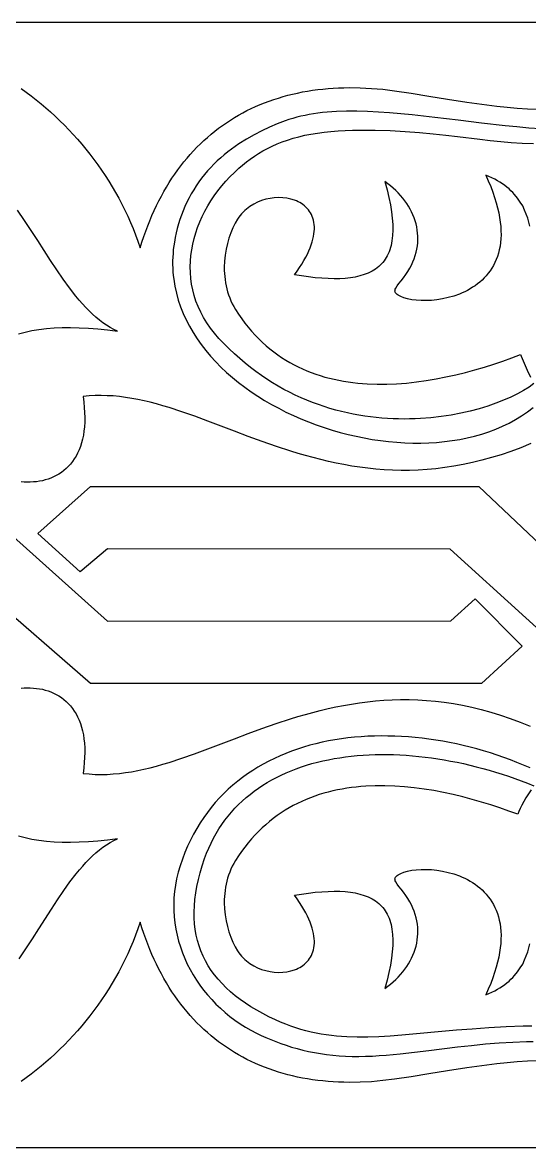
# Model space of a CAD drawing. Extents: x 1205 to 1306, y 664 to 686.
# Drawn here: x 1264.17 to 1274.08, y 663.79 to 685.79 of the extents above; entities that cross this region are included whole.
import ezdxf

# ---------------------------------------------------------------- set-up
doc = ezdxf.new("R2010")
doc.units = 0
doc.layers.add('LAYER_1', color=18, linetype='CONTINUOUS')

msp = doc.modelspace()

# ---------------------------------------------------------------- linework, layer by layer
at = {"layer": 'LAYER_1'}
for points in [[(1290.971, 684.96), (1290.749, 685.04), (1290.32, 685.201), (1290.106, 685.279), (1289.89, 685.353), (1289.669, 685.423), (1289.556, 685.455), (1289.44, 685.486), (1289.322, 685.514), (1289.201, 685.541), (1288.952, 685.59), (1288.695, 685.632), (1288.431, 685.67), (1288.162, 685.704), (1287.889, 685.734), (1287.336, 685.791), (1255.77, 685.791)], [(1264.14, 684.501), (1264.239, 684.429), (1264.337, 684.356), (1264.434, 684.28), (1264.529, 684.203), (1264.623, 684.123), (1264.716, 684.041), (1264.808, 683.957), (1264.898, 683.871), (1264.986, 683.783), (1265.074, 683.693), (1265.159, 683.601), (1265.243, 683.507), (1265.325, 683.412), (1265.406, 683.314), (1265.485, 683.215), (1265.562, 683.113), (1265.637, 683.01), (1265.711, 682.905), (1265.782, 682.798), (1265.851, 682.69), (1265.919, 682.58), (1265.984, 682.468), (1266.047, 682.354), (1266.108, 682.239), (1266.166, 682.122), (1266.223, 682.003), (1266.277, 681.883), (1266.328, 681.761), (1266.377, 681.638), (1266.424, 681.513), (1266.468, 681.387), (1266.502, 681.496), (1266.538, 681.604), (1266.575, 681.71), (1266.614, 681.813), (1266.654, 681.915), (1266.697, 682.015), (1266.74, 682.113), (1266.785, 682.209), (1266.832, 682.303), (1266.881, 682.396), (1266.93, 682.486), (1266.982, 682.574), (1267.035, 682.661), (1267.089, 682.745), (1267.145, 682.827), (1267.202, 682.908), (1267.261, 682.987), (1267.321, 683.063), (1267.383, 683.138), (1267.446, 683.211), (1267.511, 683.281), (1267.577, 683.35), (1267.644, 683.417), (1267.713, 683.482), (1267.783, 683.545), (1267.854, 683.606), (1267.927, 683.665), (1268.001, 683.722), (1268.076, 683.777), (1268.153, 683.831), (1268.231, 683.882), (1268.31, 683.931), (1268.39, 683.978), (1268.472, 684.023), (1268.555, 684.067), (1268.639, 684.108), (1268.724, 684.147), (1268.811, 684.185), (1268.898, 684.22), (1268.987, 684.254), (1269.077, 684.285), (1269.168, 684.314), (1269.261, 684.342), (1269.354, 684.367), (1269.448, 684.391), (1269.544, 684.412), (1269.641, 684.432), (1269.738, 684.449), (1269.837, 684.465), (1269.937, 684.478), (1270.038, 684.49), (1270.14, 684.499), (1270.243, 684.507), (1270.346, 684.512), (1270.451, 684.516), (1270.557, 684.517), (1270.771, 684.514), (1270.989, 684.503), (1271.211, 684.484), (1271.436, 684.457), (1271.762, 684.408), (1272.109, 684.352), (1272.474, 684.291), (1272.852, 684.232), (1273.046, 684.204), (1273.242, 684.178), (1273.44, 684.155), (1273.639, 684.134), (1273.84, 684.117), (1274.041, 684.105), (1274.242, 684.096)], [(1274.295, 683.709), (1274.065, 683.726), (1273.834, 683.748), (1273.601, 683.772), (1273.14, 683.824), (1272.683, 683.88), (1272.23, 683.934), (1271.782, 683.984), (1271.56, 684.005), (1271.34, 684.024), (1271.124, 684.039), (1270.911, 684.05), (1270.703, 684.056), (1270.502, 684.056), (1270.307, 684.051), (1270.121, 684.038), (1270.031, 684.03), (1269.943, 684.019), (1269.858, 684.006), (1269.774, 683.992), (1269.691, 683.975), (1269.611, 683.957), (1269.531, 683.937), (1269.453, 683.916), (1269.375, 683.892), (1269.299, 683.866), (1269.147, 683.81), (1268.997, 683.746), (1268.848, 683.675), (1268.697, 683.596), (1268.547, 683.509), (1268.398, 683.415), (1268.325, 683.365), (1268.253, 683.313), (1268.181, 683.259), (1268.111, 683.203), (1268.043, 683.144), (1267.975, 683.084), (1267.91, 683.021), (1267.847, 682.956), (1267.785, 682.889), (1267.726, 682.82), (1267.669, 682.748), (1267.615, 682.674), (1267.563, 682.599), (1267.514, 682.521), (1267.467, 682.442), (1267.423, 682.361), (1267.382, 682.279), (1267.343, 682.195), (1267.307, 682.11), (1267.274, 682.025), (1267.243, 681.938), (1267.216, 681.851), (1267.191, 681.763), (1267.169, 681.675), (1267.151, 681.586), (1267.135, 681.497), (1267.124, 681.423), (1267.115, 681.349), (1267.109, 681.275), (1267.105, 681.202), (1267.102, 681.129), (1267.102, 681.057), (1267.104, 680.985), (1267.108, 680.914), (1267.115, 680.843), (1267.123, 680.773), (1267.145, 680.634), (1267.174, 680.498), (1267.212, 680.364), (1267.256, 680.231), (1267.307, 680.102), (1267.365, 679.974), (1267.43, 679.85), (1267.501, 679.727), (1267.578, 679.608), (1267.661, 679.491), (1267.749, 679.377), (1267.844, 679.265), (1267.943, 679.157), (1268.047, 679.051), (1268.156, 678.949), (1268.27, 678.85), (1268.388, 678.753), (1268.51, 678.66), (1268.636, 678.571), (1268.766, 678.485), (1268.899, 678.402), (1269.035, 678.322), (1269.175, 678.246), (1269.317, 678.174), (1269.462, 678.106), (1269.609, 678.041), (1269.759, 677.98), (1269.91, 677.923), (1270.063, 677.87), (1270.218, 677.821), (1270.374, 677.776), (1270.53, 677.735), (1270.688, 677.699), (1270.847, 677.666), (1271.005, 677.638), (1271.164, 677.615), (1271.323, 677.596), (1271.482, 677.582), (1271.64, 677.572), (1271.797, 677.567), (1271.953, 677.566), (1272.109, 677.571), (1272.263, 677.58), (1272.415, 677.595), (1272.566, 677.614), (1272.714, 677.639), (1272.861, 677.668), (1273.004, 677.703), (1273.146, 677.743), (1273.284, 677.789), (1273.419, 677.84), (1273.551, 677.896), (1273.679, 677.958), (1273.803, 678.026), (1273.924, 678.099), (1274.04, 678.178), (1274.152, 678.263)], [(1274.166, 678.73), (1274.07, 678.662), (1273.962, 678.595), (1273.843, 678.529), (1273.713, 678.465), (1273.573, 678.404), (1273.423, 678.345), (1273.264, 678.29), (1273.097, 678.239), (1272.921, 678.192), (1272.739, 678.151), (1272.549, 678.115), (1272.353, 678.085), (1272.152, 678.062), (1271.945, 678.046), (1271.84, 678.041), (1271.734, 678.038), (1271.627, 678.037), (1271.519, 678.039), (1271.41, 678.042), (1271.3, 678.048), (1271.19, 678.056), (1271.079, 678.066), (1270.968, 678.079), (1270.856, 678.095), (1270.743, 678.113), (1270.631, 678.134), (1270.518, 678.157), (1270.404, 678.184), (1270.291, 678.213), (1270.178, 678.245), (1270.064, 678.28), (1269.951, 678.319), (1269.838, 678.36), (1269.725, 678.405), (1269.612, 678.453), (1269.5, 678.504), (1269.388, 678.559), (1269.276, 678.617), (1269.166, 678.679), (1269.056, 678.744), (1268.946, 678.814), (1268.838, 678.886), (1268.73, 678.963), (1268.623, 679.044), (1268.517, 679.128), (1268.413, 679.217), (1268.309, 679.31), (1268.207, 679.407), (1268.106, 679.508), (1268.006, 679.613), (1267.919, 679.713), (1267.841, 679.814), (1267.77, 679.917), (1267.706, 680.022), (1267.65, 680.128), (1267.6, 680.236), (1267.558, 680.344), (1267.523, 680.454), (1267.495, 680.564), (1267.473, 680.675), (1267.458, 680.787), (1267.449, 680.899), (1267.446, 681.011), (1267.449, 681.123), (1267.459, 681.235), (1267.474, 681.346), (1267.495, 681.457), (1267.521, 681.567), (1267.553, 681.676), (1267.59, 681.785), (1267.632, 681.892), (1267.68, 681.998), (1267.732, 682.102), (1267.789, 682.204), (1267.85, 682.305), (1267.916, 682.403), (1267.986, 682.5), (1268.061, 682.594), (1268.139, 682.685), (1268.221, 682.774), (1268.308, 682.86), (1268.397, 682.942), (1268.469, 683.004), (1268.543, 683.063), (1268.619, 683.12), (1268.699, 683.175), (1268.781, 683.228), (1268.867, 683.279), (1268.956, 683.327), (1269.048, 683.372), (1269.145, 683.415), (1269.244, 683.455), (1269.348, 683.492), (1269.456, 683.526), (1269.568, 683.557), (1269.685, 683.585), (1269.806, 683.609), (1269.931, 683.63), (1270.062, 683.647), (1270.197, 683.661), (1270.335, 683.672), (1270.477, 683.68), (1270.621, 683.686), (1270.766, 683.688), (1270.913, 683.688), (1271.061, 683.687), (1271.356, 683.677), (1271.646, 683.661), (1271.926, 683.64), (1272.192, 683.615), (1272.44, 683.589), (1272.673, 683.562), (1273.105, 683.508), (1273.311, 683.483), (1273.516, 683.462), (1273.723, 683.443), (1273.936, 683.43), (1274.157, 683.422)], [(1274.082, 681.806), (1274.065, 681.885), (1274.043, 681.965), (1274.016, 682.045), (1273.984, 682.124), (1273.945, 682.203), (1273.899, 682.28), (1273.846, 682.356), (1273.785, 682.43), (1273.751, 682.466), (1273.716, 682.501), (1273.678, 682.536), (1273.637, 682.57), (1273.594, 682.603), (1273.549, 682.635), (1273.501, 682.666), (1273.451, 682.697), (1273.398, 682.726), (1273.342, 682.754), (1273.283, 682.782), (1273.222, 682.808), (1273.273, 682.693), (1273.32, 682.581), (1273.361, 682.472), (1273.397, 682.367), (1273.428, 682.265), (1273.455, 682.166), (1273.477, 682.071), (1273.494, 681.978), (1273.507, 681.889), (1273.516, 681.802), (1273.521, 681.719), (1273.522, 681.638), (1273.519, 681.561), (1273.512, 681.486), (1273.502, 681.414), (1273.488, 681.345), (1273.471, 681.278), (1273.451, 681.214), (1273.428, 681.153), (1273.402, 681.095), (1273.373, 681.039), (1273.342, 680.985), (1273.308, 680.934), (1273.272, 680.886), (1273.234, 680.84), (1273.194, 680.796), (1273.152, 680.755), (1273.108, 680.716), (1273.062, 680.679), (1273.015, 680.644), (1272.966, 680.612), (1272.916, 680.582), (1272.865, 680.553), (1272.813, 680.527), (1272.76, 680.503), (1272.707, 680.481), (1272.598, 680.442), (1272.489, 680.41), (1272.379, 680.386), (1272.27, 680.368), (1272.163, 680.357), (1272.059, 680.352), (1271.959, 680.352), (1271.865, 680.358), (1271.777, 680.369), (1271.696, 680.385), (1271.624, 680.406), (1271.561, 680.43), (1271.534, 680.443), (1271.51, 680.458), (1271.488, 680.473), (1271.469, 680.49), (1271.457, 680.505), (1271.45, 680.521), (1271.448, 680.538), (1271.449, 680.556), (1271.455, 680.576), (1271.464, 680.596), (1271.491, 680.641), (1271.527, 680.689), (1271.569, 680.742), (1271.614, 680.799), (1271.66, 680.86), (1271.701, 680.922), (1271.738, 680.984), (1271.771, 681.046), (1271.8, 681.109), (1271.825, 681.172), (1271.846, 681.234), (1271.863, 681.297), (1271.877, 681.36), (1271.887, 681.423), (1271.893, 681.485), (1271.896, 681.548), (1271.896, 681.61), (1271.892, 681.672), (1271.884, 681.733), (1271.874, 681.793), (1271.86, 681.854), (1271.843, 681.913), (1271.823, 681.972), (1271.8, 682.03), (1271.774, 682.087), (1271.745, 682.143), (1271.713, 682.198), (1271.678, 682.252), (1271.64, 682.305), (1271.6, 682.357), (1271.558, 682.408), (1271.512, 682.457), (1271.464, 682.505), (1271.414, 682.551), (1271.361, 682.596), (1271.307, 682.639), (1271.249, 682.68), (1271.293, 682.521), (1271.329, 682.369), (1271.359, 682.226), (1271.381, 682.09), (1271.396, 681.962), (1271.405, 681.842), (1271.406, 681.729), (1271.401, 681.623), (1271.39, 681.524), (1271.372, 681.432), (1271.36, 681.388), (1271.347, 681.347), (1271.332, 681.307), (1271.316, 681.268), (1271.298, 681.231), (1271.279, 681.196), (1271.258, 681.162), (1271.235, 681.13), (1271.211, 681.1), (1271.185, 681.07), (1271.158, 681.043), (1271.13, 681.017), (1271.1, 680.992), (1271.068, 680.969), (1271, 680.927), (1270.927, 680.891), (1270.848, 680.86), (1270.763, 680.834), (1270.673, 680.813), (1270.577, 680.798), (1270.476, 680.787), (1270.369, 680.781), (1270.257, 680.779), (1270.14, 680.782), (1270.018, 680.789), (1269.891, 680.8), (1269.759, 680.815), (1269.623, 680.834), (1269.481, 680.857), (1269.534, 680.929), (1269.582, 681), (1269.627, 681.068), (1269.667, 681.135), (1269.703, 681.2), (1269.736, 681.263), (1269.765, 681.325), (1269.79, 681.385), (1269.812, 681.443), (1269.83, 681.499), (1269.845, 681.553), (1269.857, 681.605), (1269.865, 681.656), (1269.87, 681.705), (1269.873, 681.752), (1269.872, 681.798), (1269.869, 681.842), (1269.863, 681.883), (1269.855, 681.924), (1269.844, 681.962), (1269.831, 681.999), (1269.815, 682.034), (1269.797, 682.067), (1269.778, 682.098), (1269.756, 682.128), (1269.732, 682.156), (1269.706, 682.182), (1269.679, 682.206), (1269.65, 682.229), (1269.62, 682.25), (1269.588, 682.269), (1269.555, 682.286), (1269.52, 682.302), (1269.485, 682.316), (1269.411, 682.339), (1269.333, 682.355), (1269.253, 682.364), (1269.172, 682.366), (1269.089, 682.362), (1269.006, 682.351), (1268.923, 682.333), (1268.842, 682.308), (1268.762, 682.276), (1268.686, 682.238), (1268.613, 682.193), (1268.578, 682.168), (1268.544, 682.141), (1268.511, 682.113), (1268.48, 682.083), (1268.451, 682.051), (1268.423, 682.018), (1268.396, 681.983), (1268.372, 681.947), (1268.323, 681.864), (1268.279, 681.774), (1268.238, 681.677), (1268.202, 681.575), (1268.171, 681.467), (1268.146, 681.356), (1268.127, 681.241), (1268.116, 681.123), (1268.111, 681.004), (1268.112, 680.944), (1268.114, 680.883), (1268.119, 680.823), (1268.126, 680.763), (1268.135, 680.702), (1268.147, 680.642), (1268.161, 680.582), (1268.177, 680.523), (1268.196, 680.464), (1268.218, 680.406), (1268.242, 680.348), (1268.268, 680.292), (1268.298, 680.236), (1268.331, 680.181), (1268.39, 680.088), (1268.452, 679.999), (1268.515, 679.914), (1268.58, 679.832), (1268.646, 679.753), (1268.714, 679.678), (1268.784, 679.606), (1268.855, 679.537), (1268.928, 679.471), (1269.002, 679.409), (1269.078, 679.35), (1269.155, 679.293), (1269.233, 679.24), (1269.312, 679.189), (1269.393, 679.142), (1269.475, 679.097), (1269.558, 679.055), (1269.642, 679.016), (1269.727, 678.979), (1269.813, 678.945), (1269.9, 678.914), (1269.988, 678.885), (1270.077, 678.858), (1270.166, 678.834), (1270.257, 678.813), (1270.348, 678.794), (1270.44, 678.777), (1270.532, 678.762), (1270.625, 678.749), (1270.719, 678.739), (1270.813, 678.731), (1270.907, 678.724), (1271.097, 678.718), (1271.289, 678.718), (1271.481, 678.726), (1271.674, 678.741), (1271.867, 678.762), (1272.06, 678.789), (1272.253, 678.821), (1272.445, 678.859), (1272.635, 678.901), (1272.824, 678.948), (1273.011, 678.999), (1273.196, 679.053), (1273.378, 679.11), (1273.557, 679.17), (1273.733, 679.233), (1273.905, 679.297), (1273.918, 679.263), (1273.972, 679.127), (1274.031, 678.991), (1274.096, 678.858)], [(1264.091, 679.704), (1264.217, 679.737), (1264.349, 679.765), (1264.488, 679.788), (1264.633, 679.805), (1264.784, 679.817), (1264.942, 679.824), (1265.106, 679.826), (1265.277, 679.822), (1265.454, 679.813), (1265.638, 679.799), (1265.828, 679.78), (1266.024, 679.755), (1265.951, 679.789), (1265.878, 679.828), (1265.807, 679.871), (1265.738, 679.919), (1265.669, 679.971), (1265.601, 680.027), (1265.535, 680.088), (1265.469, 680.151), (1265.404, 680.219), (1265.339, 680.289), (1265.275, 680.363), (1265.212, 680.44), (1265.087, 680.601), (1264.962, 680.773), (1264.839, 680.952), (1264.715, 681.139), (1264.463, 681.526), (1264.203, 681.922), (1264.069, 682.12)], [(1274.105, 677.556), (1273.909, 677.476), (1273.715, 677.404), (1273.524, 677.339), (1273.335, 677.281), (1273.148, 677.229), (1272.964, 677.184), (1272.782, 677.145), (1272.602, 677.113), (1272.424, 677.086), (1272.249, 677.065), (1272.076, 677.049), (1271.904, 677.039), (1271.735, 677.033), (1271.568, 677.033), (1271.402, 677.037), (1271.239, 677.045), (1271.077, 677.058), (1270.918, 677.074), (1270.76, 677.094), (1270.604, 677.118), (1270.449, 677.145), (1270.297, 677.175), (1270.146, 677.208), (1269.996, 677.243), (1269.848, 677.281), (1269.702, 677.321), (1269.557, 677.363), (1269.413, 677.407), (1269.131, 677.5), (1268.853, 677.597), (1268.581, 677.697), (1268.313, 677.798), (1267.79, 677.996), (1267.534, 678.091), (1267.282, 678.179), (1267.033, 678.26), (1266.909, 678.297), (1266.786, 678.332), (1266.664, 678.364), (1266.542, 678.393), (1266.421, 678.419), (1266.301, 678.441), (1266.18, 678.46), (1266.061, 678.475), (1265.941, 678.487), (1265.822, 678.493), (1265.703, 678.496), (1265.585, 678.494), (1265.467, 678.487), (1265.349, 678.475), (1265.364, 678.367), (1265.375, 678.263), (1265.381, 678.163), (1265.384, 678.067), (1265.382, 677.974), (1265.377, 677.886), (1265.368, 677.801), (1265.356, 677.721), (1265.34, 677.643), (1265.32, 677.57), (1265.298, 677.5), (1265.272, 677.434), (1265.244, 677.372), (1265.213, 677.312), (1265.179, 677.257), (1265.142, 677.205), (1265.103, 677.156), (1265.062, 677.11), (1265.019, 677.068), (1264.973, 677.029), (1264.926, 676.994), (1264.877, 676.961), (1264.827, 676.932), (1264.775, 676.906), (1264.721, 676.883), (1264.666, 676.862), (1264.61, 676.845), (1264.554, 676.831), (1264.496, 676.82), (1264.438, 676.811), (1264.379, 676.806), (1264.319, 676.803), (1264.259, 676.803), (1264.199, 676.805), (1264.139, 676.81)], [(1264.139, 672.771), (1264.199, 672.777), (1264.259, 672.779), (1264.319, 672.779), (1264.379, 672.776), (1264.438, 672.77), (1264.496, 672.762), (1264.554, 672.751), (1264.61, 672.736), (1264.666, 672.719), (1264.721, 672.699), (1264.775, 672.676), (1264.827, 672.65), (1264.877, 672.621), (1264.926, 672.588), (1264.973, 672.552), (1265.019, 672.514), (1265.062, 672.471), (1265.103, 672.426), (1265.142, 672.377), (1265.179, 672.325), (1265.213, 672.269), (1265.244, 672.21), (1265.272, 672.148), (1265.298, 672.081), (1265.32, 672.012), (1265.34, 671.938), (1265.356, 671.861), (1265.368, 671.78), (1265.377, 671.696), (1265.382, 671.607), (1265.384, 671.515), (1265.381, 671.419), (1265.375, 671.319), (1265.364, 671.215), (1265.349, 671.107), (1265.467, 671.095), (1265.585, 671.088), (1265.703, 671.086), (1265.822, 671.088), (1265.941, 671.095), (1266.06, 671.106), (1266.179, 671.121), (1266.299, 671.14), (1266.42, 671.163), (1266.541, 671.189), (1266.662, 671.218), (1266.785, 671.249), (1266.907, 671.284), (1267.031, 671.321), (1267.28, 671.402), (1267.531, 671.49), (1267.787, 671.584), (1268.309, 671.783), (1268.576, 671.884), (1268.848, 671.983), (1269.125, 672.08), (1269.408, 672.173), (1269.551, 672.217), (1269.696, 672.259), (1269.842, 672.299), (1269.989, 672.337), (1270.139, 672.373), (1270.29, 672.406), (1270.442, 672.436), (1270.596, 672.463), (1270.752, 672.487), (1270.91, 672.507), (1271.069, 672.524), (1271.23, 672.536), (1271.393, 672.545), (1271.558, 672.549), (1271.725, 672.549), (1271.894, 672.544), (1272.065, 672.533), (1272.238, 672.518), (1272.413, 672.497), (1272.591, 672.471), (1272.77, 672.439), (1272.952, 672.401), (1273.136, 672.356), (1273.322, 672.305), (1273.511, 672.247), (1273.702, 672.183), (1273.895, 672.111), (1274.091, 672.032)], [(1274.089, 671.215), (1273.962, 671.269), (1273.834, 671.321), (1273.705, 671.371), (1273.576, 671.418), (1273.445, 671.463), (1273.314, 671.506), (1273.182, 671.546), (1273.05, 671.584), (1272.917, 671.619), (1272.783, 671.651), (1272.65, 671.682), (1272.516, 671.709), (1272.382, 671.734), (1272.247, 671.757), (1272.113, 671.776), (1271.979, 671.793), (1271.844, 671.808), (1271.711, 671.82), (1271.577, 671.829), (1271.444, 671.835), (1271.311, 671.838), (1271.179, 671.839), (1271.047, 671.837), (1270.916, 671.832), (1270.786, 671.824), (1270.657, 671.814), (1270.528, 671.8), (1270.401, 671.783), (1270.275, 671.764), (1270.149, 671.741), (1270.026, 671.716), (1269.903, 671.687), (1269.782, 671.656), (1269.662, 671.621), (1269.544, 671.583), (1269.428, 671.542), (1269.314, 671.498), (1269.201, 671.451), (1269.09, 671.4), (1268.981, 671.347), (1268.874, 671.29), (1268.769, 671.23), (1268.667, 671.166), (1268.567, 671.099), (1268.469, 671.029), (1268.373, 670.955), (1268.281, 670.878), (1268.19, 670.798), (1268.103, 670.714), (1268.018, 670.627), (1267.936, 670.536), (1267.857, 670.442), (1267.782, 670.344), (1267.709, 670.243), (1267.639, 670.138), (1267.573, 670.029), (1267.51, 669.917), (1267.45, 669.801), (1267.394, 669.682), (1267.342, 669.558), (1267.293, 669.431), (1267.248, 669.301), (1267.21, 669.174), (1267.179, 669.048), (1267.155, 668.922), (1267.138, 668.797), (1267.126, 668.672), (1267.122, 668.548), (1267.123, 668.425), (1267.13, 668.303), (1267.143, 668.182), (1267.162, 668.063), (1267.187, 667.944), (1267.217, 667.828), (1267.252, 667.713), (1267.292, 667.599), (1267.338, 667.488), (1267.388, 667.379), (1267.443, 667.272), (1267.503, 667.167), (1267.567, 667.065), (1267.635, 666.966), (1267.708, 666.869), (1267.784, 666.776), (1267.865, 666.685), (1267.949, 666.597), (1268.037, 666.513), (1268.128, 666.432), (1268.222, 666.355), (1268.32, 666.281), (1268.421, 666.212), (1268.525, 666.146), (1268.631, 666.084), (1268.74, 666.027), (1268.83, 665.983), (1268.923, 665.941), (1269.019, 665.9), (1269.117, 665.861), (1269.217, 665.824), (1269.321, 665.789), (1269.426, 665.755), (1269.535, 665.725), (1269.645, 665.696), (1269.758, 665.67), (1269.873, 665.647), (1269.991, 665.627), (1270.111, 665.609), (1270.233, 665.595), (1270.357, 665.584), (1270.483, 665.577), (1270.611, 665.573), (1270.742, 665.572), (1270.874, 665.574), (1271.007, 665.579), (1271.142, 665.587), (1271.278, 665.597), (1271.553, 665.622), (1271.831, 665.653), (1272.11, 665.687), (1272.668, 665.757), (1272.944, 665.788), (1273.218, 665.815), (1273.488, 665.837), (1273.755, 665.853), (1274.019, 665.862), (1274.149, 665.863)], [(1274.122, 666.164), (1273.955, 666.161), (1273.62, 666.149), (1273.286, 666.13), (1272.96, 666.108), (1272.649, 666.083), (1271.585, 665.987), (1271.354, 665.97), (1271.133, 665.957), (1270.919, 665.949), (1270.711, 665.948), (1270.507, 665.954), (1270.406, 665.96), (1270.305, 665.969), (1270.205, 665.979), (1270.105, 665.993), (1270.006, 666.008), (1269.906, 666.027), (1269.807, 666.048), (1269.708, 666.072), (1269.61, 666.099), (1269.511, 666.13), (1269.412, 666.163), (1269.313, 666.2), (1269.213, 666.241), (1269.113, 666.285), (1268.985, 666.347), (1268.863, 666.41), (1268.745, 666.475), (1268.632, 666.543), (1268.525, 666.613), (1268.423, 666.685), (1268.326, 666.759), (1268.235, 666.836), (1268.148, 666.915), (1268.068, 666.996), (1267.992, 667.08), (1267.922, 667.166), (1267.858, 667.255), (1267.799, 667.346), (1267.745, 667.439), (1267.698, 667.535), (1267.656, 667.634), (1267.619, 667.735), (1267.588, 667.839), (1267.563, 667.946), (1267.544, 668.055), (1267.531, 668.167), (1267.524, 668.281), (1267.522, 668.399), (1267.527, 668.519), (1267.537, 668.642), (1267.553, 668.768), (1267.576, 668.897), (1267.605, 669.029), (1267.639, 669.164), (1267.68, 669.302), (1267.727, 669.443), (1267.766, 669.546), (1267.808, 669.647), (1267.853, 669.744), (1267.901, 669.839), (1267.952, 669.931), (1268.006, 670.02), (1268.063, 670.106), (1268.123, 670.19), (1268.186, 670.27), (1268.251, 670.348), (1268.319, 670.424), (1268.39, 670.496), (1268.463, 670.566), (1268.539, 670.633), (1268.617, 670.697), (1268.697, 670.759), (1268.78, 670.818), (1268.865, 670.875), (1268.952, 670.928), (1269.041, 670.98), (1269.133, 671.028), (1269.226, 671.074), (1269.322, 671.118), (1269.419, 671.158), (1269.518, 671.197), (1269.619, 671.233), (1269.721, 671.266), (1269.825, 671.297), (1269.931, 671.325), (1270.038, 671.351), (1270.147, 671.374), (1270.257, 671.395), (1270.369, 671.414), (1270.481, 671.43), (1270.595, 671.443), (1270.711, 671.455), (1270.827, 671.464), (1270.944, 671.47), (1271.062, 671.475), (1271.182, 671.477), (1271.302, 671.476), (1271.422, 671.474), (1271.544, 671.469), (1271.666, 671.461), (1271.789, 671.452), (1271.913, 671.44), (1272.037, 671.426), (1272.161, 671.41), (1272.286, 671.392), (1272.411, 671.372), (1272.536, 671.349), (1272.662, 671.324), (1272.788, 671.297), (1272.913, 671.268), (1273.039, 671.237), (1273.165, 671.204), (1273.291, 671.169), (1273.416, 671.131), (1273.541, 671.092), (1273.666, 671.05), (1273.791, 671.007), (1273.915, 670.961), (1274.039, 670.914), (1274.162, 670.865)], [(1274.108, 670.785), (1274.056, 670.707), (1274.009, 670.63), (1273.966, 670.557), (1273.927, 670.487), (1273.895, 670.421), (1273.868, 670.361), (1273.848, 670.307), (1273.676, 670.37), (1273.501, 670.431), (1273.323, 670.489), (1273.142, 670.545), (1272.959, 670.598), (1272.773, 670.647), (1272.586, 670.692), (1272.397, 670.733), (1272.207, 670.769), (1272.016, 670.799), (1271.825, 670.825), (1271.634, 670.844), (1271.443, 670.858), (1271.253, 670.864), (1271.064, 670.864), (1270.876, 670.856), (1270.782, 670.849), (1270.689, 670.84), (1270.597, 670.829), (1270.505, 670.816), (1270.414, 670.801), (1270.323, 670.783), (1270.233, 670.764), (1270.144, 670.742), (1270.056, 670.717), (1269.968, 670.691), (1269.881, 670.662), (1269.795, 670.63), (1269.71, 670.596), (1269.626, 670.559), (1269.543, 670.52), (1269.461, 670.478), (1269.38, 670.433), (1269.301, 670.385), (1269.222, 670.335), (1269.145, 670.282), (1269.069, 670.226), (1268.994, 670.166), (1268.921, 670.104), (1268.849, 670.039), (1268.779, 669.971), (1268.71, 669.899), (1268.643, 669.824), (1268.577, 669.746), (1268.513, 669.665), (1268.45, 669.58), (1268.389, 669.492), (1268.331, 669.401), (1268.298, 669.346), (1268.268, 669.29), (1268.242, 669.233), (1268.218, 669.176), (1268.196, 669.117), (1268.177, 669.059), (1268.161, 668.999), (1268.147, 668.939), (1268.135, 668.879), (1268.126, 668.819), (1268.119, 668.759), (1268.114, 668.698), (1268.112, 668.638), (1268.111, 668.578), (1268.116, 668.459), (1268.127, 668.341), (1268.146, 668.226), (1268.171, 668.115), (1268.202, 668.007), (1268.238, 667.905), (1268.279, 667.808), (1268.323, 667.718), (1268.372, 667.635), (1268.396, 667.599), (1268.423, 667.564), (1268.451, 667.53), (1268.48, 667.499), (1268.511, 667.469), (1268.544, 667.44), (1268.578, 667.414), (1268.613, 667.389), (1268.686, 667.344), (1268.762, 667.306), (1268.842, 667.274), (1268.923, 667.249), (1269.006, 667.231), (1269.089, 667.22), (1269.172, 667.215), (1269.253, 667.218), (1269.333, 667.227), (1269.411, 667.243), (1269.485, 667.266), (1269.52, 667.28), (1269.555, 667.295), (1269.588, 667.313), (1269.62, 667.332), (1269.65, 667.353), (1269.679, 667.376), (1269.706, 667.4), (1269.732, 667.426), (1269.756, 667.454), (1269.778, 667.484), (1269.797, 667.515), (1269.815, 667.548), (1269.831, 667.583), (1269.844, 667.62), (1269.855, 667.658), (1269.863, 667.698), (1269.869, 667.74), (1269.872, 667.784), (1269.873, 667.829), (1269.87, 667.877), (1269.865, 667.926), (1269.857, 667.976), (1269.845, 668.029), (1269.83, 668.083), (1269.812, 668.139), (1269.79, 668.197), (1269.765, 668.257), (1269.736, 668.318), (1269.703, 668.382), (1269.667, 668.447), (1269.627, 668.513), (1269.582, 668.582), (1269.534, 668.653), (1269.481, 668.725), (1269.623, 668.747), (1269.759, 668.766), (1269.891, 668.782), (1270.018, 668.793), (1270.14, 668.8), (1270.257, 668.803), (1270.369, 668.801), (1270.476, 668.795), (1270.577, 668.784), (1270.673, 668.769), (1270.763, 668.748), (1270.848, 668.722), (1270.927, 668.691), (1271, 668.655), (1271.068, 668.613), (1271.1, 668.59), (1271.13, 668.565), (1271.158, 668.539), (1271.185, 668.511), (1271.211, 668.482), (1271.235, 668.452), (1271.258, 668.42), (1271.279, 668.386), (1271.298, 668.351), (1271.316, 668.314), (1271.332, 668.275), (1271.347, 668.235), (1271.36, 668.193), (1271.372, 668.15), (1271.39, 668.058), (1271.401, 667.959), (1271.406, 667.853), (1271.405, 667.74), (1271.396, 667.619), (1271.381, 667.491), (1271.359, 667.356), (1271.329, 667.212), (1271.293, 667.061), (1271.249, 666.902), (1271.307, 666.943), (1271.361, 666.986), (1271.414, 667.031), (1271.464, 667.077), (1271.512, 667.125), (1271.558, 667.174), (1271.6, 667.225), (1271.64, 667.276), (1271.678, 667.329), (1271.713, 667.383), (1271.745, 667.439), (1271.774, 667.495), (1271.8, 667.552), (1271.823, 667.61), (1271.843, 667.669), (1271.86, 667.728), (1271.874, 667.788), (1271.884, 667.849), (1271.892, 667.91), (1271.896, 667.972), (1271.896, 668.034), (1271.893, 668.096), (1271.887, 668.159), (1271.877, 668.222), (1271.863, 668.285), (1271.846, 668.347), (1271.825, 668.41), (1271.8, 668.473), (1271.771, 668.536), (1271.738, 668.598), (1271.701, 668.66), (1271.66, 668.721), (1271.614, 668.783), (1271.569, 668.84), (1271.527, 668.893), (1271.491, 668.941), (1271.464, 668.986), (1271.455, 669.006), (1271.449, 669.026), (1271.448, 669.044), (1271.45, 669.061), (1271.457, 669.077), (1271.469, 669.092), (1271.488, 669.108), (1271.51, 669.124), (1271.534, 669.138), (1271.561, 669.152), (1271.624, 669.176), (1271.696, 669.197), (1271.777, 669.212), (1271.865, 669.223), (1271.959, 669.229), (1272.059, 669.23), (1272.163, 669.225), (1272.27, 669.213), (1272.379, 669.196), (1272.489, 669.171), (1272.598, 669.14), (1272.707, 669.101), (1272.76, 669.079), (1272.813, 669.055), (1272.865, 669.029), (1272.916, 669), (1272.966, 668.97), (1273.015, 668.938), (1273.062, 668.903), (1273.108, 668.866), (1273.152, 668.827), (1273.194, 668.786), (1273.234, 668.742), (1273.272, 668.696), (1273.308, 668.647), (1273.342, 668.596), (1273.373, 668.543), (1273.402, 668.487), (1273.428, 668.429), (1273.451, 668.367), (1273.471, 668.304), (1273.488, 668.237), (1273.502, 668.168), (1273.512, 668.096), (1273.519, 668.021), (1273.522, 667.944), (1273.521, 667.863), (1273.516, 667.78), (1273.507, 667.693), (1273.494, 667.604), (1273.477, 667.511), (1273.455, 667.415), (1273.428, 667.317), (1273.397, 667.215), (1273.361, 667.109), (1273.32, 667.001), (1273.273, 666.889), (1273.222, 666.774), (1273.283, 666.8), (1273.342, 666.827), (1273.398, 666.856), (1273.451, 666.885), (1273.501, 666.915), (1273.549, 666.947), (1273.594, 666.979), (1273.637, 667.012), (1273.678, 667.046), (1273.716, 667.081), (1273.751, 667.116), (1273.785, 667.152), (1273.846, 667.226), (1273.899, 667.302), (1273.945, 667.379), (1273.984, 667.458), (1274.016, 667.537), (1274.043, 667.617), (1274.065, 667.696), (1274.082, 667.776)], [(1264.098, 667.481), (1264.23, 667.677), (1264.359, 667.873), (1264.485, 668.069), (1264.73, 668.452), (1264.851, 668.637), (1264.973, 668.815), (1265.094, 668.984), (1265.218, 669.145), (1265.28, 669.221), (1265.343, 669.294), (1265.406, 669.365), (1265.471, 669.432), (1265.536, 669.495), (1265.602, 669.555), (1265.669, 669.611), (1265.738, 669.663), (1265.807, 669.711), (1265.878, 669.754), (1265.95, 669.793), (1266.024, 669.827), (1265.828, 669.802), (1265.638, 669.783), (1265.454, 669.769), (1265.277, 669.76), (1265.106, 669.756), (1264.942, 669.758), (1264.784, 669.764), (1264.633, 669.777), (1264.488, 669.794), (1264.349, 669.817), (1264.217, 669.844), (1264.091, 669.878)], [(1274.242, 665.485), (1274.041, 665.477), (1273.84, 665.464), (1273.639, 665.448), (1273.44, 665.427), (1273.242, 665.404), (1273.046, 665.378), (1272.852, 665.35), (1272.474, 665.29), (1272.109, 665.23), (1271.762, 665.174), (1271.436, 665.125), (1271.211, 665.098), (1270.989, 665.078), (1270.771, 665.067), (1270.557, 665.064), (1270.451, 665.066), (1270.346, 665.069), (1270.243, 665.075), (1270.14, 665.082), (1270.038, 665.092), (1269.937, 665.103), (1269.837, 665.117), (1269.738, 665.132), (1269.641, 665.15), (1269.544, 665.169), (1269.448, 665.191), (1269.354, 665.214), (1269.261, 665.24), (1269.168, 665.267), (1269.077, 665.297), (1268.987, 665.328), (1268.898, 665.362), (1268.811, 665.397), (1268.724, 665.434), (1268.639, 665.474), (1268.555, 665.515), (1268.472, 665.558), (1268.39, 665.604), (1268.31, 665.651), (1268.231, 665.7), (1268.153, 665.751), (1268.076, 665.804), (1268.001, 665.86), (1267.927, 665.917), (1267.854, 665.976), (1267.783, 666.037), (1267.713, 666.1), (1267.644, 666.165), (1267.577, 666.231), (1267.511, 666.3), (1267.446, 666.371), (1267.383, 666.444), (1267.321, 666.519), (1267.261, 666.595), (1267.202, 666.674), (1267.145, 666.754), (1267.089, 666.837), (1267.035, 666.921), (1266.982, 667.008), (1266.93, 667.096), (1266.881, 667.186), (1266.832, 667.278), (1266.785, 667.373), (1266.74, 667.469), (1266.697, 667.567), (1266.654, 667.666), (1266.614, 667.768), (1266.575, 667.872), (1266.538, 667.978), (1266.502, 668.085), (1266.468, 668.195), (1266.424, 668.069), (1266.377, 667.944), (1266.328, 667.82), (1266.277, 667.699), (1266.223, 667.579), (1266.166, 667.46), (1266.108, 667.343), (1266.047, 667.228), (1265.984, 667.114), (1265.919, 667.002), (1265.851, 666.892), (1265.782, 666.783), (1265.711, 666.677), (1265.637, 666.572), (1265.562, 666.469), (1265.485, 666.367), (1265.406, 666.268), (1265.325, 666.17), (1265.243, 666.074), (1265.159, 665.981), (1265.074, 665.889), (1264.986, 665.799), (1264.898, 665.711), (1264.808, 665.625), (1264.716, 665.541), (1264.623, 665.459), (1264.529, 665.379), (1264.434, 665.302), (1264.337, 665.226), (1264.239, 665.152), (1264.14, 665.081)], [(1255.77, 663.791), (1287.336, 663.791), (1287.889, 663.847), (1288.162, 663.878), (1288.431, 663.912), (1288.695, 663.949), (1288.952, 663.992), (1289.201, 664.041), (1289.322, 664.067), (1289.44, 664.096), (1289.556, 664.127), (1289.669, 664.159), (1289.89, 664.228), (1290.106, 664.303), (1290.32, 664.381), (1290.749, 664.542), (1290.971, 664.622)]]:
    msp.add_lwpolyline(points, dxfattribs=at)
for points in [[(1255.77, 683.874), (1259.362, 680.499), (1262.686, 680.499), (1262.587, 676.984), (1265.83, 674.081), (1272.542, 674.09), (1273.013, 674.519), (1273.938, 673.595), (1273.139, 672.865), (1265.494, 672.865), (1261.356, 676.462), (1261.435, 679.283), (1258.881, 679.283), (1255.77, 682.205), (1252.659, 679.283), (1250.104, 679.283), (1250.183, 676.462), (1248.62, 675.032), (1247.675, 675.817), (1248.952, 676.984), (1248.854, 680.499), (1252.177, 680.499)], [(1264.468, 675.798), (1265.494, 676.717), (1273.089, 676.717), (1276.949, 673.07), (1278.188, 674.508), (1278.875, 673.672), (1276.964, 671.46), (1272.528, 675.493), (1265.83, 675.501), (1265.294, 675.051)]]:
    msp.add_lwpolyline(points, close=True, dxfattribs=at)

doc.saveas('drawing.dxf')
